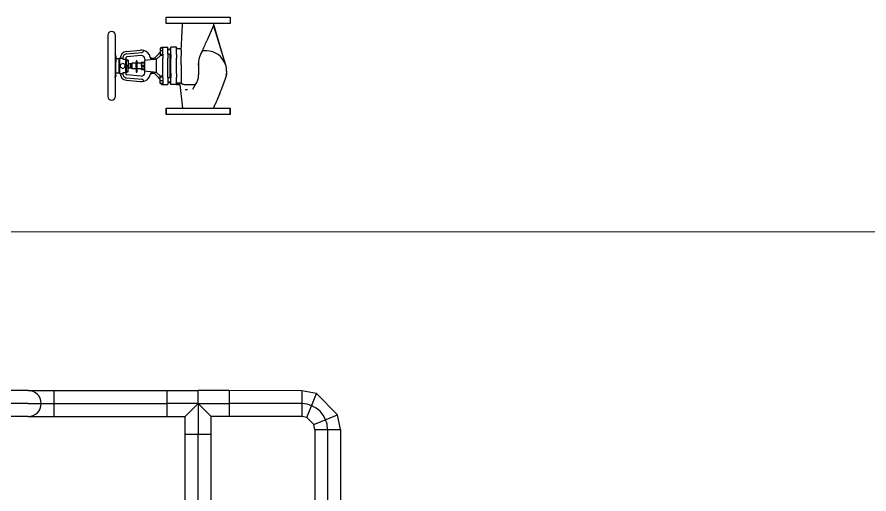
# Model space of a CAD drawing. Extents: x -681219 to -550379, y -242630 to -158199.
# Drawn here: x -637446 to -636623, y -219670 to -219209 of the extents above; entities that cross this region are included whole.
import ezdxf
from ezdxf.lldxf.tags import DXFTag

# ---------------------------------------------------------------- set-up
doc = ezdxf.new("R2010")
doc.units = 0
doc.header["$LTSCALE"] = 1000
doc.layers.get('0').update_dxf_attribs({"linetype": 'CONTINUOUS'})
doc.layers.add('DOTE_油脂（黄）', color=7, linetype='CONTINUOUS')
doc.layers.add('PIPE-油脂（黄）', color=2, linetype='CONTINUOUS')
doc.layers.add('famsun', color=7, linetype='CONTINUOUS', lineweight=0)
doc.layers.add('轴网_轴线', color=1, linetype='CENTER2', lineweight=0)
tags = doc.linetypes.add('CENTER2', pattern=[28.575, 19.05, -3.175, 3.175, -3.175]).pattern_tags.tags
tags[10:11] = [DXFTag(74, 4), DXFTag(75, 0), DXFTag(340, '0'), DXFTag(46, 0.0), DXFTag(50, 0.0), DXFTag(44, 0.0), DXFTag(45, 0.0)]
tags[8:9] = [DXFTag(74, 4), DXFTag(75, 0), DXFTag(340, '0'), DXFTag(46, 0.0), DXFTag(50, 0.0), DXFTag(44, 0.0), DXFTag(45, 0.0)]
tags[6:7] = [DXFTag(74, 4), DXFTag(75, 0), DXFTag(340, '0'), DXFTag(46, 0.0), DXFTag(50, 0.0), DXFTag(44, 0.0), DXFTag(45, 0.0)]
tags[4:5] = [DXFTag(74, 4), DXFTag(75, 0), DXFTag(340, '0'), DXFTag(46, 0.0), DXFTag(50, 0.0), DXFTag(44, 0.0), DXFTag(45, 0.0)]

# ---------------------------------------------------------------- blocks, each defined once
blk = doc.blocks.new('轴网FB0EDE194AE0F5E0')
at = {"layer": '轴网_轴线'}
blk.add_line((-1200, 7500), (44200, 7500), dxfattribs=at)
blk = doc.blocks.new('SAD2')
at = {"color": 7, "linetype": 'Continuous'}
for p, q in [((-637376.4, -173093.3), (-637657.3, -173093.3)), ((-637376.4, -173128), (-637657.3, -173128)), ((-637572, -173128), (-637564.5, -173129.6)), ((-637568.4, -173128), (-637560.6, -173129.6)), ((-637560.6, -173129.6), (-637564.5, -173129.6)), ((-637560.2, -173129.6), (-637560.6, -173129.6)), ((-637560.2, -173128), (-637560.2, -173129.6)), ((-637560.2, -173129.6), (-637535.8, -173129.6)), ((-637548.4, -173129.6), (-637548.4, -173145.7)), ((-637535.8, -173128), (-637535.8, -173129.6)), ((-637535.8, -173129.6), (-637498, -173129.6)), ((-637535.8, -173129.6), (-637535.8, -173129.6)), ((-637497.9, -173129.6), (-637498, -173129.6)), ((-637497.9, -173128), (-637497.9, -173129.6)), ((-637473.5, -173129.6), (-637497.9, -173129.6)), ((-637485.3, -173145.7), (-637485.3, -173129.6)), ((-637473.5, -173128), (-637473.5, -173129.6)), ((-637473.5, -173129.6), (-637473.1, -173129.6)), ((-637465.3, -173128), (-637473.1, -173129.6)), ((-637473.1, -173129.6), (-637469.2, -173129.6)), ((-637469.2, -173129.6), (-637461.8, -173128)), ((-637550.7, -173145.7), (-637552.4, -173148.6)), ((-637552.4, -173148.6), (-637481.4, -173148.6)), ((-637552.4, -173148.6), (-637552.4, -173150.7)), ((-637551.6, -173150.7), (-637551.6, -173161.8)), ((-637550.7, -173145.7), (-637483, -173145.7)), ((-637548, -173175.9), (-637550.2, -173176.4)), ((-637548, -173162.2), (-637548, -173175.9)), ((-637548, -173175.9), (-637485.7, -173175.9)), ((-637522.8, -173152), (-637528.7, -173162.2)), ((-637528.7, -173162.2), (-637522.8, -173172.5)), ((-637522.8, -173152), (-637510.9, -173152)), ((-637522.8, -173172.5), (-637510.9, -173172.5)), ((-637510.9, -173152), (-637505, -173162.2)), ((-637505, -173162.2), (-637510.9, -173172.5)), ((-637485.7, -173162.2), (-637485.7, -173175.9)), ((-637485.7, -173175.9), (-637483.5, -173176.4)), ((-637481.4, -173148.6), (-637483, -173145.7)), ((-637482.1, -173150.7), (-637482.1, -173161.8)), ((-637481.4, -173150.7), (-637481.4, -173148.6)), ((-637583, -173178.6), (-637589.3, -173244.5)), ((-637572, -173179.6), (-637578.6, -173249.4)), ((-637564.1, -173246.9), (-637557.9, -173180.9)), ((-637484.9, -173177.2), (-637548.9, -173177.2)), ((-637544.5, -173177.2), (-637544.5, -173186.7)), ((-637544.5, -173186.7), (-637541.6, -173186.7)), ((-637541.6, -173177.2), (-637541.6, -173186.7)), ((-637541.6, -173186.7), (-637519.7, -173186.7)), ((-637529.6, -173186.7), (-637525.9, -173190.3)), ((-637525.9, -173199.6), (-637529.5, -173205.7)), ((-637529.5, -173205.7), (-637504.2, -173205.7)), ((-637529.5, -173205.7), (-637529.5, -173224)), ((-637525.9, -173190.3), (-637507.8, -173190.3)), ((-637525.9, -173190.3), (-637525.9, -173199.6)), ((-637525.9, -173199.6), (-637507.8, -173199.6)), ((-637519.7, -173177.2), (-637519.7, -173186.7)), ((-637519.7, -173186.7), (-637514, -173186.7)), ((-637514, -173177.2), (-637514, -173186.7)), ((-637492.1, -173186.7), (-637514, -173186.7)), ((-637507.8, -173190.3), (-637504.1, -173186.7)), ((-637507.8, -173199.6), (-637507.8, -173190.3)), ((-637504.2, -173205.7), (-637507.8, -173199.6)), ((-637504.2, -173224), (-637504.2, -173205.7)), ((-637492.1, -173177.2), (-637492.1, -173186.7)), ((-637492.1, -173186.7), (-637489.2, -173186.7)), ((-637489.2, -173177.2), (-637489.2, -173186.7)), ((-637469.6, -173246.9), (-637475.9, -173180.9)), ((-637461.7, -173179.6), (-637455.1, -173249.4)), ((-637450.7, -173178.6), (-637444.4, -173244.5)), ((-637495.4, -173224.2), (-637545.1, -173224.2)), ((-637545.1, -173224.2), (-637545.1, -173226.6)), ((-637495.4, -173226.6), (-637545.1, -173226.6)), ((-637534.2, -173248.2), (-637531.2, -173248.2)), ((-637534.2, -173248.2), (-637534.2, -173262.4)), ((-637531.2, -173248.2), (-637531.2, -173262.4)), ((-637519.9, -173248.2), (-637531.2, -173248.2)), ((-637529.5, -173224), (-637504.2, -173224)), ((-637529.5, -173226.6), (-637529.5, -173248.2)), ((-637527.1, -173224), (-637527.1, -173224.2)), ((-637513.8, -173248.2), (-637519.9, -173248.2)), ((-637519.9, -173248.2), (-637519.9, -173262.4)), ((-637513.8, -173248.2), (-637502.5, -173248.2)), ((-637513.8, -173248.2), (-637513.8, -173262.4)), ((-637506.6, -173224.2), (-637506.6, -173224)), ((-637504.2, -173248.2), (-637504.2, -173226.6)), ((-637502.5, -173248.2), (-637502.5, -173262.4)), ((-637499.5, -173248.2), (-637502.5, -173248.2)), ((-637499.5, -173248.2), (-637499.5, -173262.4)), ((-637494.2, -173224.2), (-637495.4, -173224.2)), ((-637494.2, -173226.6), (-637495.4, -173226.6)), ((-637494.2, -173226.6), (-637494.2, -173224.2)), ((-637548.4, -173264.2), (-637541.3, -173264.2)), ((-637546.2, -173302.7), (-637541.3, -173264.2)), ((-637541.3, -173264.2), (-637492.4, -173264.2)), ((-637534.2, -173262.4), (-637531.2, -173262.4)), ((-637534.2, -173262.4), (-637534.2, -173264.2)), ((-637531.2, -173262.4), (-637525.5, -173262.4)), ((-637525.5, -173262.4), (-637519.9, -173262.4)), ((-637513.8, -173262.4), (-637519.9, -173262.4)), ((-637508.2, -173262.4), (-637513.8, -173262.4)), ((-637502.5, -173262.4), (-637508.2, -173262.4)), ((-637499.5, -173262.4), (-637502.5, -173262.4)), ((-637499.5, -173264.2), (-637499.5, -173262.4)), ((-637487.6, -173302.7), (-637492.4, -173264.2)), ((-637485.3, -173264.2), (-637492.4, -173264.2)), ((-637579.8, -173334.2), (-637546.3, -173303.5)), ((-637548, -173318), (-637564.3, -173336.1)), ((-637550.8, -173301.2), (-637551.5, -173308.3)), ((-637548, -173318), (-637485.7, -173318)), ((-637453.9, -173334.2), (-637487.5, -173303.5)), ((-637485.7, -173318), (-637469.4, -173336.1)), ((-637482.2, -173308.3), (-637483, -173301.2)), ((-637711.8, -173362.4), (-637740.9, -173362.4)), ((-637711.8, -173362.4), (-637711.8, -173655.9)), ((-637601.9, -173340.5), (-637602.1, -173340.5)), ((-637602.1, -173340.5), (-637602.1, -173368.9)), ((-637601.5, -173368.9), (-637602.1, -173368.9)), ((-637601.9, -173346.9), (-637601.9, -173340.5)), ((-637601.9, -173340.5), (-637597.7, -173340.5)), ((-637601.9, -173346.9), (-637601.5, -173346.9)), ((-637570, -173346.9), (-637601.5, -173346.9)), ((-637570, -173368.9), (-637601.5, -173368.9)), ((-637597.7, -173346.9), (-637597.7, -173334.2)), ((-637597.7, -173334.2), (-637585.5, -173334.2)), ((-637591.7, -173368.9), (-637591.7, -173379.3)), ((-637590.5, -173368.9), (-637590.5, -173382.9)), ((-637585.5, -173334.2), (-637568.8, -173334.2)), ((-637585.5, -173346.9), (-637585.5, -173334.2)), ((-637571.6, -173382.9), (-637571.6, -173368.9)), ((-637570, -173346.9), (-637552.2, -173346.9)), ((-637570, -173368.9), (-637552.2, -173368.9)), ((-637568.8, -173346.9), (-637568.8, -173334.2)), ((-637568.8, -173334.2), (-637564.3, -173334.2)), ((-637564.3, -173346.9), (-637564.3, -173334.2)), ((-637552.2, -173346.9), (-637481.5, -173346.9)), ((-637552.2, -173368.9), (-637481.5, -173368.9)), ((-637463.7, -173346.9), (-637481.5, -173346.9)), ((-637463.7, -173368.9), (-637481.5, -173368.9)), ((-637469.4, -173346.9), (-637469.4, -173334.2)), ((-637464.9, -173334.2), (-637469.4, -173334.2)), ((-637448.2, -173334.2), (-637464.9, -173334.2)), ((-637464.9, -173346.9), (-637464.9, -173334.2)), ((-637463.7, -173346.9), (-637432.2, -173346.9)), ((-637463.7, -173368.9), (-637432.2, -173368.9)), ((-637462.2, -173368.9), (-637462.2, -173382.9)), ((-637436, -173334.2), (-637448.2, -173334.2)), ((-637448.2, -173346.9), (-637448.2, -173334.2)), ((-637443.2, -173382.9), (-637443.2, -173368.9)), ((-637442.1, -173379.3), (-637442.1, -173368.9)), ((-637436, -173346.9), (-637436, -173334.2)), ((-637431.8, -173340.5), (-637436, -173340.5)), ((-637431.8, -173346.9), (-637432.2, -173346.9)), ((-637432.2, -173368.9), (-637431.6, -173368.9)), ((-637431.8, -173346.9), (-637431.8, -173340.5)), ((-637431.8, -173340.5), (-637431.6, -173340.5)), ((-637431.6, -173340.5), (-637431.6, -173368.9)), ((-637602.1, -173382.9), (-637601, -173382.9)), ((-637602.1, -173427), (-637602.1, -173382.9)), ((-637601, -173409.7), (-637602, -173409.7)), ((-637602, -173409.7), (-637602, -173427)), ((-637601, -173382.9), (-637569.9, -173382.9)), ((-637601, -173409.7), (-637569.9, -173409.7)), ((-637590.5, -173379.3), (-637595.8, -173379.3)), ((-637595.8, -173379.3), (-637595.8, -173382.9)), ((-637595.5, -173409.7), (-637595.5, -173430.7)), ((-637462.2, -173379.3), (-637571.6, -173379.3)), ((-637552.4, -173382.9), (-637569.9, -173382.9)), ((-637552.4, -173409.7), (-637569.9, -173409.7)), ((-637552.4, -173382.9), (-637481.3, -173382.9)), ((-637552.4, -173409.7), (-637481.3, -173409.7)), ((-637463.9, -173382.9), (-637481.3, -173382.9)), ((-637463.9, -173409.7), (-637481.3, -173409.7)), ((-637463.9, -173382.9), (-637432.7, -173382.9)), ((-637463.9, -173409.7), (-637432.7, -173409.7)), ((-637438, -173379.3), (-637443.2, -173379.3)), ((-637438, -173382.9), (-637438, -173379.3)), ((-637438, -173429.3), (-637438, -173409.7)), ((-637432.7, -173382.9), (-637431.6, -173382.9)), ((-637431.6, -173409.7), (-637432.7, -173409.7)), ((-637431.6, -173409.7), (-637431.6, -173382.9)), ((-637711.8, -173438.4), (-637602, -173427)), ((-637627.3, -173460.2), (-637627.3, -173449.2)), ((-637603.4, -173491.8), (-637603.4, -173446)), ((-637512, -173430.7), (-637595.5, -173430.7)), ((-637624.2, -173484.4), (-637602.8, -173496.6)), ((-637602.8, -173496.6), (-637603.4, -173491.8)), ((-637512.7, -173510.7), (-637558.4, -173510.7)), ((-637513.2, -173510.7), (-637506.3, -173510.8)), ((-637447.7, -173547), (-637447.7, -173529.6)), ((-637331, -173580), (-637402.1, -173548.7)), ((-637337.7, -173581.7), (-637511.4, -173635.2)), ((-637511.3, -173635.4), (-637321.7, -173579)), ((-637511.4, -173635.2), (-637511.3, -173635.4)), ((-637740.9, -173655.9), (-637711.8, -173655.9))]:
    blk.add_line(p, q, dxfattribs=at)
for points in [[(-637740.9, -173362.4), (-637711.8, -173362.4), (-637711.8, -173655.9), (-637740.9, -173655.9)], [(-637321.7, -173362.5), (-637292.5, -173362.5), (-637292.5, -173656), (-637321.7, -173656)]]:
    blk.add_lwpolyline(points, close=True, dxfattribs=at)
for centre, radius, start, end in [((-637657.3, -173110.7), 17.4, 90, 270), ((-637376.4, -173110.7), 17.4, 270, 90), ((-637552.4, -173181.5), 30.8, 88.6405, 174.5715), ((-637552.4, -173181.5), 19.7, 77.1445, 174.5715), ((-637552.4, -173181.5), 5.52, 67.4104, 174.5715), ((-637552.4, -173181.5), 5.52, 50.4823, 67.4104), ((-637481.4, -173181.5), 19.7, 5.4285, 102.8555), ((-637481.4, -173181.5), 5.52, 114.5537, 129.5177), ((-637481.4, -173181.5), 5.52, 5.4285, 112.5896), ((-637481.4, -173181.5), 30.8, 5.4285, 91.3595), ((-637548.4, -173248.4), 41, 174.5715, 195.4356), ((-637589.6, -173248.4), 11, 278.6679, 354.5715), ((-637548.4, -173248.4), 15.8, 174.5715, 270), ((-637485.3, -173248.4), 15.8, 270, 5.4285), ((-637444.1, -173248.4), 11, 185.4285, 261.3321), ((-637485.3, -173248.4), 41, 344.5644, 5.4285), ((-637548.4, -173248.4), 41, 195.4356, 257.4898), ((-637559.9, -173301.9), 13.8, 356.9698, 79.1793), ((-637485.3, -173248.4), 41, 282.5102, 344.5644), ((-637536.3, -176485.3), 3056.8, 85.9749, 88.1941), ((-637560.2, -173439.7), 71, 233.1761, 271.4502), ((-637504.9, -173609.1), 98.7, 55.7449, 95.0743), ((-636205.9, -170837.1), 2963.8, 245.1918, 246.1961), ((-637466.6, -173529.6), 18.9, 0.0002, 3.054), ((-637540.5, -173547), 92.8, 288.3133, 0), ((-637540.5, -173547), 93.1, 270.0036, 288.3114)]:
    blk.add_arc(centre, radius, start, end, dxfattribs=at)
for points, degree, knots in [([(-637553.8, -173289.8), (-637554, -173289.9), (-637554.3, -173290.1), (-637553.7, -173291), (-637552.9, -173292.3), (-637552, -173294.1), (-637551.2, -173296.2), (-637550.6, -173298.7), (-637550.7, -173300.3), (-637550.8, -173301.2)], 3, [0.0533736, 0.0533736, 0.0533736, 0.0533736, 0.2130389, 0.3882907, 0.5379439, 0.667577, 0.7839153, 0.89324, 1, 1, 1, 1]), ([(-637487.6, -173302.7), (-637487.7, -173301.5), (-637487.6, -173300.2), (-637487.5, -173299), (-637487.1, -173297.8), (-637486.7, -173296.6), (-637486.1, -173295.5), (-637485.5, -173294.5), (-637484.7, -173293.5), (-637483.9, -173292.6), (-637483, -173291.7), (-637482, -173290.9), (-637481, -173290.3), (-637479.9, -173289.6), (-637478.8, -173289.2), (-637477.6, -173288.7), (-637476.4, -173288.4)], 2, [0, 0, 0, 0.125, 0.125, 0.25, 0.25, 0.375, 0.375, 0.5, 0.5, 0.625, 0.625, 0.75, 0.75, 0.875, 0.875, 1, 1, 1]), ([(-637483, -173301.2), (-637483, -173300.3), (-637483.1, -173298.7), (-637482.6, -173296.2), (-637481.7, -173294.1), (-637480.8, -173292.3), (-637480, -173291), (-637479.5, -173290.1), (-637479.7, -173289.9), (-637479.9, -173289.8)], 3, [0, 0, 0, 0, 0.1069075, 0.2164466, 0.3330127, 0.4628276, 0.6125803, 0.7878086, 0.9474892, 0.9474892, 0.9474892, 0.9474892]), ([(-637548, -173318), (-637547.9, -173316.8), (-637547.7, -173315.6), (-637547.6, -173314.3), (-637547.4, -173313.1), (-637547.3, -173311.9), (-637547.1, -173310.7), (-637547, -173309.5), (-637546.8, -173308.3), (-637546.7, -173307.1), (-637546.5, -173305.9), (-637546.4, -173304.7), (-637546.3, -173303.5)], 3, [0, 0, 0, 0, 0.25, 0.25, 0.25, 0.5, 0.5, 0.5, 0.75, 0.75, 0.75, 1, 1, 1, 1]), ([(-637485.7, -173318), (-637485.8, -173316.8), (-637486, -173315.6), (-637486.1, -173314.3), (-637486.3, -173313.1), (-637486.4, -173311.9), (-637486.6, -173310.7), (-637486.7, -173309.5), (-637486.9, -173308.3), (-637487, -173307.1), (-637487.2, -173305.9), (-637487.3, -173304.7), (-637487.5, -173303.5)], 3, [0, 0, 0, 0, 0.25, 0.25, 0.25, 0.5, 0.5, 0.5, 0.75, 0.75, 0.75, 1, 1, 1, 1]), ([(-637603.4, -173446), (-637603.4, -173444.5), (-637603.2, -173443), (-637602.7, -173440.9), (-637602.5, -173440.1), (-637602, -173438.7), (-637601.7, -173438.1), (-637601, -173436.7), (-637600.6, -173436.1), (-637599.8, -173434.8), (-637599.3, -173434.2), (-637597.8, -173432.5), (-637596.7, -173431.5), (-637595.5, -173430.7)], 3, [0, 0, 0, 0, 0.25, 0.25, 0.375, 0.375, 0.5, 0.5, 0.625, 0.625, 0.75, 0.75, 1, 1, 1, 1]), ([(-637512, -173430.7), (-637511.2, -173430.7), (-637509.6, -173430.6), (-637507.1, -173430.6), (-637504.4, -173430.6), (-637501.1, -173430.5), (-637496.3, -173430.4), (-637490.1, -173430.2), (-637483.2, -173430.1), (-637477.7, -173430.4), (-637474.1, -173430.8), (-637472, -173431.1), (-637469, -173431.5), (-637464.6, -173432.1), (-637459.3, -173432.5), (-637454.4, -173432.5), (-637450.1, -173432.3), (-637446.4, -173431.8), (-637443.9, -173431.2), (-637442.2, -173430.8), (-637440.9, -173430.4), (-637440.2, -173430.2), (-637439.9, -173430)], 3, [0, 0, 0, 0, 0.0202659, 0.0411086, 0.0625286, 0.0892713, 0.1250606, 0.1875499, 0.2500333, 0.3125147, 0.3437629, 0.3593877, 0.3750129, 0.4374936, 0.5000034, 0.5625175, 0.625013, 0.687505, 0.7499878, 0.7812437, 0.8124995, 0.8544892, 0.8544892, 0.8544892, 0.8544892]), ([(-637540.5, -173640.1), (-637545.9, -173640.1), (-637551.3, -173639.8), (-637556.7, -173639), (-637561.9, -173637.9), (-637567.1, -173636.4), (-637588.6, -173628.7), (-637605, -173622.7), (-637621.3, -173616.8), (-637637.7, -173610.9), (-637654.1, -173605), (-637711.8, -173578.6)], 6, [0, 0, 0, 0, 0, 0, 0, 0.1787932, 0.1787932, 0.1787932, 0.1787932, 0.1787932, 0.7571411, 0.7571411, 0.7571411, 0.7571411, 0.7571411, 0.7571411, 0.7571411])]:
    blk.add_open_spline(points, degree=degree, knots=knots, dxfattribs=at)
blk.add_open_spline([(-637559, -173637.8), (-637556.7, -173638.4), (-637554.3, -173638.9), (-637551.8, -173639.5)], degree=3, dxfattribs=at)

msp = doc.modelspace()

# ---------------------------------------------------------------- linework, layer by layer
at = {"layer": 'DOTE_油脂（黄）', "color": 3}
for p, q in [((-637435.551, -219582.564, 1000), (-637460.551, -219582.564, 1000)), ((-637435.551, -219582.564, 500), (-637410.551, -219582.564, 500)), ((-637410.551, -219582.564), (-637301.4149, -219582.564)), ((-637271.4149, -219582.564, 500), (-637301.4149, -219582.564)), ((-637271.4149, -219582.564, 500), (-637271.4149, -219612.564)), ((-637271.4149, -219582.564, 500), (-637241.4149, -219582.5892)), ((-637171.3287, -219582.6479), (-637241.4149, -219582.5892)), ((-637271.4149, -220192.0121), (-637271.4149, -219612.564)), ((-637146.3497, -219607.6479), (-637146.3497, -220187.0121))]:
    msp.add_line(p, q, dxfattribs=at)
msp.add_arc((-637171.3497, -219607.6479, 500), 25, 360, 89.9519451, dxfattribs=at)
at = {"layer": 'PIPE-油脂（黄）', "color": 3}
for p, q in [((-637435.551, -219570.064, 1000), (-637460.551, -219570.064, 1000)), ((-637435.551, -219570.064), (-637410.551, -219570.064)), ((-637410.551, -219570.064), (-637301.4149, -219570.064)), ((-637301.4149, -219570.064), (-637271.4092, -219570.064)), ((-637241.4044, -219570.0892), (-637271.4092, -219570.064)), ((-637171.3183, -219570.1479), (-637241.4044, -219570.0892)), ((-637156.9773, -219573.0115, 500), (-637171.3183, -219570.1479, 500)), ((-637136.7012, -219593.3046, 500), (-637156.9773, -219573.0115, 500)), ((-637435.551, -219595.064, 1000), (-637460.551, -219595.064, 1000)), ((-637435.551, -219595.064), (-637410.551, -219595.064)), ((-637410.551, -219595.064), (-637301.4149, -219595.064)), ((-637301.4149, -219595.064), (-637283.9149, -219595.064)), ((-637283.9149, -219612.564), (-637283.9149, -219595.064)), ((-637258.9149, -219612.564), (-637258.9149, -219595.0745)), ((-637241.4254, -219595.0892), (-637258.9149, -219595.0745)), ((-637171.3392, -219595.1479), (-637241.4254, -219595.0892)), ((-637166.5589, -219596.1025, 500), (-637171.3392, -219595.1479, 500)), ((-637159.8002, -219602.8668, 500), (-637166.5589, -219596.1025, 500)), ((-637133.8497, -219607.6479, 500), (-637136.7012, -219593.3046, 500)), ((-637158.8497, -219607.6479, 500), (-637159.8002, -219602.8668, 500)), ((-637283.9149, -220192.0121), (-637283.9149, -219612.564)), ((-637258.9149, -220192.0121), (-637258.9149, -219612.564)), ((-637158.8497, -219607.6479), (-637158.8497, -220187.0121)), ((-637133.8497, -219607.6479), (-637133.8497, -220187.0121))]:
    msp.add_line(p, q, dxfattribs=at)
at = {"layer": 'PIPE-油脂（黄）'}
for p, q in [((-637410.551, -219595.064, 500), (-637410.551, -219570.064, 500)), ((-637301.4149, -219595.064), (-637301.4149, -219570.064)), ((-637271.4149, -219582.564, 500), (-637271.4092, -219570.064)), ((-637241.4044, -219570.0892), (-637241.4254, -219595.0892)), ((-637171.3183, -219570.1479, 500), (-637171.3392, -219595.1479, 500)), ((-637166.5589, -219596.1025, 500), (-637156.9773, -219573.0115, 500)), ((-637271.4149, -219582.564, 500), (-637283.9149, -219595.064)), ((-637271.4149, -219582.564, 500), (-637258.9149, -219595.0745)), ((-637159.8002, -219602.8668, 500), (-637136.7012, -219593.3046, 500)), ((-637258.9149, -219612.564), (-637283.9149, -219612.564)), ((-637158.8497, -219607.6479, 500), (-637133.8497, -219607.6479, 500))]:
    msp.add_line(p, q, dxfattribs=at)
at = {"layer": 'PIPE-油脂（黄）', "color": 3}
msp.add_arc((-637435.551, -219582.564), 12.5, 270, 90, dxfattribs=at)

# ---------------------------------------------------------------- block references
at = {"color": 1, "xscale": 0.2099866618785889, "yscale": 0.2099866618785889, "zscale": 0.2099866618785889, "rotation": 90}
msp.add_blockref('SAD2', (-673706.0239, -85386.5529, 500), dxfattribs=at)
at = {"layer": 'famsun', "xscale": -1}
msp.add_blockref('轴网FB0EDE194AE0F5E0', (-623955.4609, -226916.6983), dxfattribs=at)

doc.saveas('drawing.dxf')
